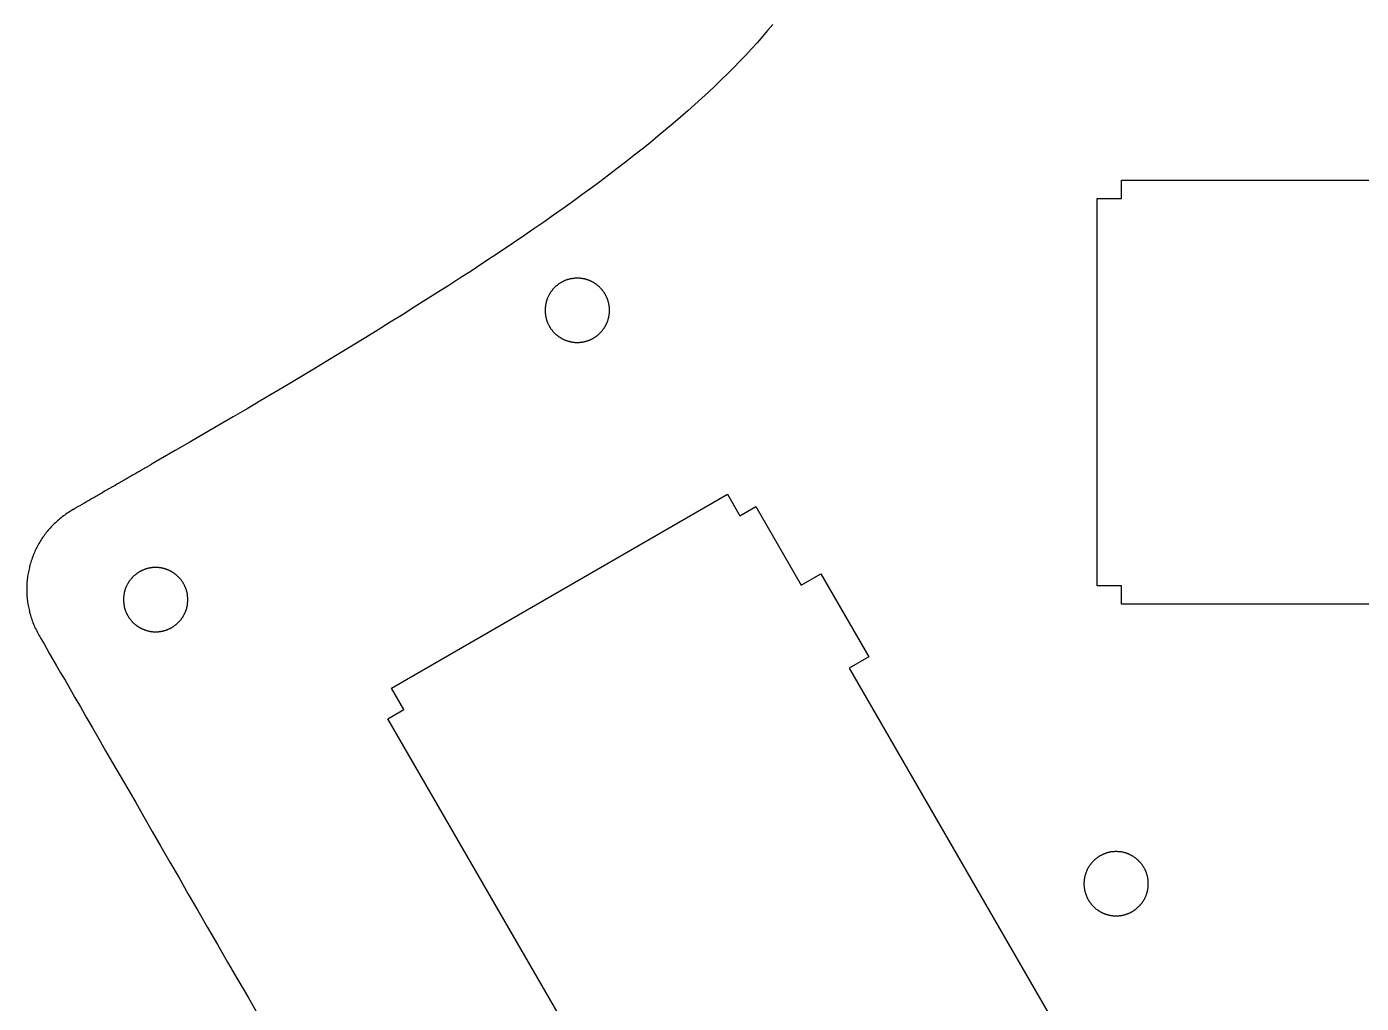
# Model space of a CAD drawing. Extents: x 0 to 154, y 0 to 134.
# Drawn here: x 0.1 to 43.68, y 32.02 to 63.93 of the extents above; entities that cross this region are included whole.
import ezdxf

# ---------------------------------------------------------------- set-up
doc = ezdxf.new("R2010")
doc.units = 0
doc.layers.add('LAYER_1', color=7, linetype='CONTINUOUS')

# ---------------------------------------------------------------- blocks, each defined once
blk = doc.blocks.new('BLOCK_2')
at = {"layer": 'LAYER_1', "color": 7}
for points in [[(294.7, 166.94), (294.7, 165.24), (292.43, 165.24), (292.43, 129.38), (294.7, 129.38), (294.7, 127.68), (333.96, 127.68), (333.96, 129.38), (336.22, 129.38), (336.22, 165.24), (333.96, 165.24), (333.96, 166.94), (294.7, 166.94)], [(401.85, 117.08), (400.38, 117.93), (401.53, 119.92), (370.43, 137.87), (369.28, 135.88), (367.81, 136.73), (363.61, 129.46), (361.79, 130.51), (357.34, 122.8), (359.16, 121.75), (329.86, 71), (328.04, 72.05), (323.59, 64.34), (325.41, 63.29), (321.21, 56.02), (322.68, 55.17), (321.53, 53.18), (352.62, 35.23), (353.78, 37.22), (355.25, 36.37), (401.85, 117.08)]]:
    blk.add_lwpolyline(points, dxfattribs=at)
for points in [[(366.24, 181.37, 0), (366.71, 180.81, 0), (367.2, 180.24, 0), (367.69, 179.67, 0), (368.21, 179.11, 0), (368.73, 178.54, 0), (369.27, 177.97, 0), (369.83, 177.4, 0), (370.39, 176.83, 0), (370.98, 176.26, 0), (371.57, 175.68, 0), (372.18, 175.1, 0), (372.81, 174.53, 0), (373.45, 173.95, 0), (374.1, 173.37, 0), (374.77, 172.78, 0), (375.45, 172.2, 0), (376.15, 171.61, 0), (376.86, 171.02, 0), (377.59, 170.42, 0), (378.33, 169.83, 0), (379.08, 169.23, 0), (379.85, 168.63, 0), (380.63, 168.03, 0), (381.43, 167.42, 0), (382.24, 166.81, 0), (383.07, 166.19, 0), (383.91, 165.58, 0), (384.77, 164.96, 0), (385.64, 164.33, 0), (386.53, 163.71, 0), (387.43, 163.07, 0), (388.35, 162.44, 0), (389.28, 161.8, 0), (390.23, 161.16, 0), (391.19, 160.51, 0), (392.16, 159.86, 0), (393.15, 159.21, 0), (394.16, 158.54, 0), (395.18, 157.88, 0), (396.22, 157.21, 0), (397.27, 156.54, 0), (398.34, 155.86, 0), (399.42, 155.18, 0), (400.51, 154.49, 0), (401.63, 153.79, 0), (402.75, 153.09, 0), (403.9, 152.39, 0), (405.06, 151.68, 0), (406.23, 150.96, 0), (407.42, 150.24, 0), (408.62, 149.52, 0), (409.85, 148.78, 0), (411.08, 148.04, 0), (412.33, 147.3, 0), (413.6, 146.55, 0), (414.88, 145.79, 0), (416.18, 145.03, 0), (417.5, 144.26, 0), (418.82, 143.48, 0), (420.17, 142.7, 0), (421.53, 141.91, 0), (422.91, 141.11, 0), (423.66, 140.68, 0), (423.67, 140.67, 0), (423.68, 140.67, 0), (423.69, 140.66, 0), (423.71, 140.65, 0), (423.73, 140.64, 0), (423.75, 140.62, 0), (423.78, 140.6, 0), (423.82, 140.58, 0), (423.86, 140.56, 0), (423.9, 140.54, 0), (423.94, 140.51, 0), (423.99, 140.48, 0), (424.05, 140.45, 0), (424.1, 140.42, 0), (424.16, 140.39, 0), (424.22, 140.35, 0), (424.29, 140.31, 0), (424.36, 140.27, 0), (424.43, 140.23, 0), (424.5, 140.19, 0), (424.58, 140.15, 0), (424.66, 140.1, 0), (424.74, 140.05, 0), (424.82, 140, 0), (424.91, 139.95, 0), (425, 139.9, 0), (425.09, 139.85, 0), (425.18, 139.8, 0), (425.28, 139.74, 0), (425.37, 139.69, 0), (425.47, 139.63, 0), (425.57, 139.57, 0), (425.67, 139.51, 0), (425.78, 139.45, 0), (425.88, 139.39, 0), (425.99, 139.33, 0), (426.09, 139.27, 0), (426.2, 139.21, 0), (426.31, 139.15, 0), (426.42, 139.08, 0), (426.53, 139.02, 0), (426.64, 138.95, 0), (426.75, 138.89, 0), (426.87, 138.82, 0), (426.98, 138.76, 0), (427.09, 138.69, 0), (427.21, 138.63, 0), (427.32, 138.56, 0), (427.43, 138.5, 0), (427.55, 138.43, 0), (427.66, 138.37, 0), (427.77, 138.3, 0), (427.89, 138.24, 0), (428, 138.17, 0), (428.11, 138.11, 0), (428.22, 138.04, 0), (428.33, 137.98, 0), (428.44, 137.92, 0), (428.55, 137.85, 0), (428.65, 137.79, 0), (428.76, 137.73, 0), (428.87, 137.67, 0), (428.97, 137.61, 0), (429.07, 137.55, 0), (429.17, 137.49, 0), (429.27, 137.44, 0), (429.37, 137.38, 0), (429.46, 137.32, 0), (429.56, 137.27, 0), (429.65, 137.22, 0), (429.74, 137.16, 0), (429.83, 137.11, 0), (429.91, 137.06, 0), (430, 137.02, 0), (430.08, 136.97, 0), (430.15, 136.93, 0), (430.23, 136.88, 0), (430.3, 136.84, 0), (430.37, 136.8, 0), (430.44, 136.76, 0), (430.5, 136.73, 0), (430.56, 136.69, 0), (430.62, 136.66, 0), (430.67, 136.63, 0), (430.72, 136.6, 0), (430.77, 136.57, 0), (430.81, 136.55, 0), (430.85, 136.52, 0), (430.89, 136.5, 0), (430.92, 136.49, 0), (430.94, 136.47, 0), (430.97, 136.46, 0), (430.99, 136.44, 0), (431, 136.44, 0), (431.01, 136.43, 0), (431.02, 136.43, 0), (431.04, 136.41, 0), (431.17, 136.34, 0), (431.29, 136.26, 0), (431.41, 136.19, 0), (431.53, 136.11, 0), (431.65, 136.03, 0), (431.76, 135.94, 0), (431.88, 135.86, 0), (431.99, 135.78, 0), (432.1, 135.69, 0), (432.21, 135.6, 0), (432.31, 135.51, 0), (432.42, 135.42, 0), (432.52, 135.32, 0), (432.62, 135.23, 0), (432.72, 135.13, 0), (432.82, 135.04, 0), (432.92, 134.94, 0), (433.01, 134.84, 0), (433.11, 134.74, 0), (433.2, 134.63, 0), (433.29, 134.53, 0), (433.37, 134.42, 0), (433.46, 134.32, 0), (433.54, 134.21, 0), (433.62, 134.1, 0), (433.7, 133.99, 0), (433.78, 133.88, 0), (433.86, 133.77, 0), (433.93, 133.65, 0), (434, 133.54, 0), (434.07, 133.42, 0), (434.14, 133.31, 0), (434.21, 133.19, 0), (434.27, 133.07, 0), (434.33, 132.95, 0), (434.39, 132.83, 0), (434.45, 132.71, 0), (434.51, 132.59, 0), (434.56, 132.46, 0), (434.62, 132.34, 0), (434.67, 132.22, 0), (434.72, 132.09, 0), (434.76, 131.96, 0), (434.81, 131.84, 0), (434.85, 131.71, 0), (434.89, 131.58, 0), (434.93, 131.45, 0), (434.97, 131.32, 0), (435, 131.19, 0), (435.03, 131.06, 0), (435.06, 130.94, 0), (435.09, 130.8, 0), (435.12, 130.67, 0), (435.14, 130.54, 0), (435.17, 130.41, 0), (435.19, 130.28, 0), (435.2, 130.14, 0), (435.22, 130.01, 0), (435.24, 129.87, 0), (435.25, 129.74, 0), (435.26, 129.61, 0), (435.26, 129.47, 0), (435.27, 129.34, 0), (435.27, 129.2, 0), (435.27, 129.07, 0), (435.27, 128.93, 0), (435.27, 128.8, 0), (435.27, 128.66, 0), (435.26, 128.53, 0), (435.25, 128.39, 0), (435.24, 128.25, 0), (435.22, 128.12, 0), (435.21, 127.98, 0), (435.19, 127.85, 0), (435.17, 127.72, 0), (435.15, 127.58, 0), (435.12, 127.44, 0), (435.09, 127.31, 0), (435.06, 127.18, 0), (435.03, 127.04, 0), (435, 126.91, 0), (434.96, 126.78, 0), (434.92, 126.64, 0), (434.88, 126.51, 0), (434.84, 126.38, 0), (434.8, 126.25, 0), (434.75, 126.11, 0), (434.7, 125.98, 0), (434.65, 125.85, 0), (434.59, 125.72, 0), (434.54, 125.59, 0), (434.48, 125.46, 0), (434.41, 125.33, 0), (434.35, 125.21, 0), (434.28, 125.08, 0), (434.22, 124.95, 0), (434.14, 124.83, 0), (434.12, 124.78, 0), (434.06, 124.68, 0), (433.96, 124.5, 0), (433.81, 124.25, 0), (433.63, 123.94, 0), (433.41, 123.55, 0), (433.15, 123.09, 0), (432.85, 122.57, 0), (432.51, 121.99, 0), (432.14, 121.34, 0), (431.73, 120.64, 0), (431.29, 119.87, 0), (430.81, 119.05, 0), (430.31, 118.17, 0), (429.77, 117.24, 0), (429.2, 116.25, 0), (428.6, 115.21, 0), (427.97, 114.12, 0), (427.32, 112.99, 0), (426.63, 111.8, 0), (425.93, 110.58, 0), (425.19, 109.31, 0), (424.44, 107.99, 0), (423.65, 106.64, 0), (422.85, 105.25, 0), (422.03, 103.81, 0), (421.18, 102.35, 0), (420.32, 100.85, 0), (419.43, 99.32, 0), (418.53, 97.75, 0), (417.61, 96.16, 0), (416.68, 94.54, 0), (415.73, 92.89, 0), (414.76, 91.22, 0), (413.79, 89.53, 0)], [(387.3, 154.9, 0), (387.3, 154.85, 0), (387.3, 154.81, 0), (387.3, 154.76, 0), (387.3, 154.71, 0), (387.29, 154.66, 0), (387.29, 154.62, 0), (387.28, 154.57, 0), (387.28, 154.53, 0), (387.27, 154.48, 0), (387.27, 154.44, 0), (387.26, 154.39, 0), (387.25, 154.34, 0), (387.24, 154.3, 0), (387.23, 154.25, 0), (387.22, 154.21, 0), (387.21, 154.17, 0), (387.2, 154.12, 0), (387.19, 154.08, 0), (387.17, 154.03, 0), (387.16, 153.99, 0), (387.15, 153.95, 0), (387.13, 153.91, 0), (387.12, 153.86, 0), (387.1, 153.82, 0), (387.08, 153.78, 0), (387.07, 153.74, 0), (387.05, 153.7, 0), (387.03, 153.66, 0), (387.01, 153.62, 0), (386.99, 153.58, 0), (386.97, 153.54, 0), (386.95, 153.5, 0), (386.93, 153.46, 0), (386.91, 153.42, 0), (386.89, 153.38, 0), (386.86, 153.34, 0), (386.84, 153.31, 0), (386.82, 153.27, 0), (386.79, 153.23, 0), (386.77, 153.2, 0), (386.74, 153.16, 0), (386.71, 153.12, 0), (386.69, 153.09, 0), (386.66, 153.06, 0), (386.63, 153.02, 0), (386.61, 152.99, 0), (386.58, 152.95, 0), (386.55, 152.92, 0), (386.52, 152.89, 0), (386.49, 152.85, 0), (386.46, 152.82, 0), (386.43, 152.79, 0), (386.39, 152.76, 0), (386.36, 152.73, 0), (386.33, 152.7, 0), (386.3, 152.67, 0), (386.26, 152.64, 0), (386.23, 152.61, 0), (386.2, 152.59, 0), (386.16, 152.56, 0), (386.13, 152.53, 0), (386.09, 152.5, 0), (386.06, 152.48, 0), (386.02, 152.45, 0), (385.98, 152.43, 0), (385.95, 152.41, 0), (385.91, 152.38, 0), (385.87, 152.36, 0), (385.83, 152.34, 0), (385.8, 152.31, 0), (385.76, 152.29, 0), (385.72, 152.27, 0), (385.68, 152.25, 0), (385.64, 152.23, 0), (385.6, 152.21, 0), (385.56, 152.19, 0), (385.52, 152.17, 0), (385.48, 152.16, 0), (385.44, 152.14, 0), (385.39, 152.12, 0), (385.35, 152.11, 0), (385.31, 152.09, 0), (385.27, 152.08, 0), (385.22, 152.06, 0), (385.18, 152.05, 0), (385.14, 152.04, 0), (385.09, 152.03, 0), (385.05, 152.01, 0), (385, 152, 0), (384.96, 151.99, 0), (384.92, 151.98, 0), (384.87, 151.97, 0), (384.82, 151.97, 0), (384.78, 151.96, 0), (384.73, 151.95, 0), (384.69, 151.95, 0), (384.64, 151.94, 0), (384.6, 151.94, 0), (384.55, 151.93, 0), (384.5, 151.93, 0), (384.45, 151.93, 0), (384.41, 151.93, 0), (384.36, 151.93, 0), (384.31, 151.93, 0), (384.27, 151.93, 0), (384.22, 151.93, 0), (384.17, 151.93, 0), (384.12, 151.93, 0), (384.08, 151.94, 0), (384.03, 151.94, 0), (383.99, 151.94, 0), (383.94, 151.95, 0), (383.89, 151.96, 0), (383.85, 151.96, 0), (383.8, 151.97, 0), (383.76, 151.98, 0), (383.71, 151.99, 0), (383.67, 152, 0), (383.62, 152.01, 0), (383.58, 152.02, 0), (383.54, 152.03, 0), (383.49, 152.04, 0), (383.45, 152.06, 0), (383.41, 152.07, 0), (383.36, 152.08, 0), (383.32, 152.1, 0), (383.28, 152.11, 0), (383.24, 152.13, 0), (383.19, 152.15, 0), (383.15, 152.16, 0), (383.11, 152.18, 0), (383.07, 152.2, 0), (383.03, 152.22, 0), (382.99, 152.24, 0), (382.95, 152.26, 0), (382.91, 152.28, 0), (382.87, 152.3, 0), (382.84, 152.32, 0), (382.8, 152.35, 0), (382.76, 152.37, 0), (382.72, 152.39, 0), (382.69, 152.42, 0), (382.65, 152.44, 0), (382.61, 152.47, 0), (382.58, 152.49, 0), (382.54, 152.52, 0), (382.51, 152.54, 0), (382.47, 152.57, 0), (382.44, 152.6, 0), (382.4, 152.63, 0), (382.37, 152.66, 0), (382.34, 152.69, 0), (382.3, 152.72, 0), (382.27, 152.75, 0), (382.24, 152.78, 0), (382.21, 152.81, 0), (382.18, 152.84, 0), (382.15, 152.87, 0), (382.12, 152.9, 0), (382.09, 152.94, 0), (382.06, 152.97, 0), (382.03, 153, 0), (382, 153.04, 0), (381.98, 153.07, 0), (381.95, 153.11, 0), (381.92, 153.14, 0), (381.9, 153.18, 0), (381.87, 153.22, 0), (381.85, 153.25, 0), (381.82, 153.29, 0), (381.8, 153.33, 0), (381.78, 153.36, 0), (381.75, 153.4, 0), (381.73, 153.44, 0), (381.71, 153.48, 0), (381.69, 153.52, 0), (381.67, 153.56, 0), (381.65, 153.6, 0), (381.63, 153.64, 0), (381.61, 153.68, 0), (381.59, 153.72, 0), (381.57, 153.76, 0), (381.56, 153.8, 0), (381.54, 153.84, 0), (381.53, 153.88, 0), (381.51, 153.93, 0), (381.5, 153.97, 0), (381.48, 154.01, 0), (381.47, 154.06, 0), (381.46, 154.1, 0), (381.45, 154.14, 0), (381.43, 154.19, 0), (381.42, 154.23, 0), (381.41, 154.28, 0), (381.4, 154.32, 0), (381.4, 154.37, 0), (381.39, 154.41, 0), (381.38, 154.46, 0), (381.38, 154.5, 0), (381.37, 154.55, 0), (381.36, 154.59, 0), (381.36, 154.64, 0), (381.36, 154.69, 0), (381.35, 154.74, 0), (381.35, 154.78, 0), (381.35, 154.83, 0), (381.35, 154.88, 0), (381.35, 154.92, 0), (381.35, 154.97, 0), (381.35, 155.02, 0), (381.35, 155.07, 0), (381.36, 155.11, 0), (381.36, 155.16, 0), (381.36, 155.21, 0), (381.37, 155.25, 0), (381.38, 155.3, 0), (381.38, 155.34, 0), (381.39, 155.39, 0), (381.4, 155.43, 0), (381.4, 155.48, 0), (381.41, 155.52, 0), (381.42, 155.57, 0), (381.43, 155.61, 0), (381.45, 155.66, 0), (381.46, 155.7, 0), (381.47, 155.74, 0), (381.48, 155.79, 0), (381.5, 155.83, 0), (381.51, 155.87, 0), (381.53, 155.91, 0), (381.54, 155.96, 0), (381.56, 156, 0), (381.57, 156.04, 0), (381.59, 156.08, 0), (381.61, 156.12, 0), (381.63, 156.16, 0), (381.65, 156.2, 0), (381.67, 156.24, 0), (381.69, 156.28, 0), (381.71, 156.32, 0), (381.73, 156.36, 0), (381.75, 156.4, 0), (381.78, 156.44, 0), (381.8, 156.47, 0), (381.82, 156.51, 0), (381.85, 156.55, 0), (381.87, 156.59, 0), (381.9, 156.62, 0), (381.92, 156.66, 0), (381.95, 156.69, 0), (381.98, 156.73, 0), (382, 156.76, 0), (382.03, 156.8, 0), (382.06, 156.83, 0), (382.09, 156.86, 0), (382.12, 156.9, 0), (382.15, 156.93, 0), (382.18, 156.96, 0), (382.21, 156.99, 0), (382.24, 157.02, 0), (382.27, 157.06, 0), (382.3, 157.09, 0), (382.34, 157.11, 0), (382.37, 157.14, 0), (382.4, 157.17, 0), (382.44, 157.2, 0), (382.47, 157.23, 0), (382.51, 157.25, 0), (382.54, 157.28, 0), (382.58, 157.31, 0), (382.61, 157.33, 0), (382.65, 157.36, 0), (382.69, 157.38, 0), (382.72, 157.41, 0), (382.76, 157.43, 0), (382.8, 157.46, 0), (382.84, 157.48, 0), (382.87, 157.5, 0), (382.91, 157.52, 0), (382.95, 157.54, 0), (382.99, 157.56, 0), (383.03, 157.58, 0), (383.07, 157.6, 0), (383.11, 157.62, 0), (383.15, 157.64, 0), (383.19, 157.65, 0), (383.24, 157.67, 0), (383.28, 157.69, 0), (383.32, 157.7, 0), (383.36, 157.72, 0), (383.41, 157.73, 0), (383.45, 157.75, 0), (383.49, 157.76, 0), (383.54, 157.77, 0), (383.58, 157.78, 0), (383.62, 157.79, 0), (383.67, 157.8, 0), (383.71, 157.81, 0), (383.76, 157.82, 0), (383.8, 157.83, 0), (383.85, 157.84, 0), (383.89, 157.84, 0), (383.94, 157.85, 0), (383.99, 157.86, 0), (384.03, 157.86, 0), (384.08, 157.87, 0), (384.12, 157.87, 0), (384.17, 157.87, 0), (384.22, 157.87, 0), (384.27, 157.88, 0), (384.31, 157.88, 0), (384.36, 157.88, 0), (384.41, 157.88, 0), (384.45, 157.87, 0), (384.5, 157.87, 0), (384.55, 157.87, 0), (384.6, 157.86, 0), (384.64, 157.86, 0), (384.69, 157.85, 0), (384.73, 157.85, 0), (384.78, 157.84, 0), (384.82, 157.83, 0), (384.87, 157.83, 0), (384.92, 157.82, 0), (384.96, 157.81, 0), (385, 157.8, 0), (385.05, 157.79, 0), (385.09, 157.78, 0), (385.14, 157.76, 0), (385.18, 157.75, 0), (385.22, 157.74, 0), (385.27, 157.72, 0), (385.31, 157.71, 0), (385.35, 157.69, 0), (385.39, 157.68, 0), (385.44, 157.66, 0), (385.48, 157.65, 0), (385.52, 157.63, 0), (385.56, 157.61, 0), (385.6, 157.59, 0), (385.64, 157.57, 0), (385.68, 157.55, 0), (385.72, 157.53, 0), (385.76, 157.51, 0), (385.8, 157.49, 0), (385.83, 157.47, 0), (385.87, 157.44, 0), (385.91, 157.42, 0), (385.95, 157.4, 0), (385.98, 157.37, 0), (386.02, 157.35, 0), (386.06, 157.32, 0), (386.09, 157.29, 0), (386.13, 157.27, 0), (386.16, 157.24, 0), (386.2, 157.21, 0), (386.23, 157.19, 0), (386.26, 157.16, 0), (386.3, 157.13, 0), (386.33, 157.1, 0), (386.36, 157.07, 0), (386.39, 157.04, 0), (386.43, 157.01, 0), (386.46, 156.98, 0), (386.49, 156.94, 0), (386.52, 156.91, 0), (386.55, 156.88, 0), (386.58, 156.85, 0), (386.61, 156.81, 0), (386.63, 156.78, 0), (386.66, 156.75, 0), (386.69, 156.71, 0), (386.71, 156.68, 0), (386.74, 156.64, 0), (386.77, 156.6, 0), (386.79, 156.57, 0), (386.82, 156.53, 0), (386.84, 156.49, 0), (386.86, 156.46, 0), (386.89, 156.42, 0), (386.91, 156.38, 0), (386.93, 156.34, 0), (386.95, 156.3, 0), (386.97, 156.26, 0), (386.99, 156.22, 0), (387.01, 156.18, 0), (387.03, 156.14, 0), (387.05, 156.1, 0), (387.07, 156.06, 0), (387.08, 156.02, 0), (387.1, 155.98, 0), (387.12, 155.94, 0), (387.13, 155.89, 0), (387.15, 155.85, 0), (387.16, 155.81, 0), (387.17, 155.77, 0), (387.19, 155.72, 0), (387.2, 155.68, 0), (387.21, 155.63, 0), (387.22, 155.59, 0), (387.23, 155.55, 0), (387.24, 155.5, 0), (387.25, 155.46, 0), (387.26, 155.41, 0), (387.27, 155.37, 0), (387.27, 155.32, 0), (387.28, 155.28, 0), (387.28, 155.23, 0), (387.29, 155.18, 0), (387.29, 155.14, 0), (387.3, 155.09, 0), (387.3, 155.04, 0), (387.3, 155, 0), (387.3, 154.95, 0), (387.3, 154.9, 0)], [(426.32, 128.11, 0), (426.32, 128.06, 0), (426.32, 128.01, 0), (426.31, 127.97, 0), (426.31, 127.92, 0), (426.31, 127.87, 0), (426.3, 127.83, 0), (426.3, 127.78, 0), (426.29, 127.73, 0), (426.29, 127.69, 0), (426.28, 127.64, 0), (426.27, 127.6, 0), (426.26, 127.55, 0), (426.26, 127.51, 0), (426.25, 127.46, 0), (426.24, 127.42, 0), (426.23, 127.37, 0), (426.21, 127.33, 0), (426.2, 127.29, 0), (426.19, 127.24, 0), (426.18, 127.2, 0), (426.16, 127.16, 0), (426.15, 127.11, 0), (426.13, 127.07, 0), (426.12, 127.03, 0), (426.1, 126.99, 0), (426.08, 126.95, 0), (426.06, 126.91, 0), (426.05, 126.86, 0), (426.03, 126.83, 0), (426.01, 126.78, 0), (425.99, 126.75, 0), (425.97, 126.71, 0), (425.95, 126.67, 0), (425.92, 126.63, 0), (425.9, 126.59, 0), (425.88, 126.55, 0), (425.86, 126.51, 0), (425.83, 126.48, 0), (425.81, 126.44, 0), (425.78, 126.4, 0), (425.76, 126.37, 0), (425.73, 126.33, 0), (425.7, 126.3, 0), (425.68, 126.26, 0), (425.65, 126.23, 0), (425.62, 126.19, 0), (425.59, 126.16, 0), (425.56, 126.13, 0), (425.53, 126.09, 0), (425.5, 126.06, 0), (425.47, 126.03, 0), (425.44, 126, 0), (425.41, 125.97, 0), (425.38, 125.94, 0), (425.35, 125.91, 0), (425.31, 125.88, 0), (425.28, 125.85, 0), (425.25, 125.82, 0), (425.21, 125.79, 0), (425.18, 125.77, 0), (425.14, 125.74, 0), (425.11, 125.71, 0), (425.07, 125.69, 0), (425.04, 125.66, 0), (425, 125.64, 0), (424.96, 125.61, 0), (424.93, 125.59, 0), (424.89, 125.56, 0), (424.85, 125.54, 0), (424.81, 125.52, 0), (424.77, 125.5, 0), (424.73, 125.48, 0), (424.69, 125.46, 0), (424.65, 125.44, 0), (424.61, 125.42, 0), (424.57, 125.4, 0), (424.53, 125.38, 0), (424.49, 125.36, 0), (424.45, 125.34, 0), (424.41, 125.33, 0), (424.37, 125.31, 0), (424.32, 125.3, 0), (424.28, 125.28, 0), (424.24, 125.27, 0), (424.19, 125.26, 0), (424.15, 125.24, 0), (424.11, 125.23, 0), (424.06, 125.22, 0), (424.02, 125.21, 0), (423.98, 125.2, 0), (423.93, 125.19, 0), (423.89, 125.18, 0), (423.84, 125.17, 0), (423.8, 125.17, 0), (423.75, 125.16, 0), (423.7, 125.15, 0), (423.66, 125.15, 0), (423.61, 125.14, 0), (423.56, 125.14, 0), (423.52, 125.14, 0), (423.47, 125.14, 0), (423.42, 125.13, 0), (423.38, 125.13, 0), (423.33, 125.13, 0), (423.28, 125.13, 0), (423.23, 125.13, 0), (423.19, 125.14, 0), (423.14, 125.14, 0), (423.09, 125.14, 0), (423.05, 125.15, 0), (423, 125.15, 0), (422.95, 125.16, 0), (422.91, 125.16, 0), (422.86, 125.17, 0), (422.82, 125.18, 0), (422.77, 125.19, 0), (422.73, 125.19, 0), (422.68, 125.2, 0), (422.64, 125.22, 0), (422.6, 125.23, 0), (422.55, 125.24, 0), (422.51, 125.25, 0), (422.46, 125.26, 0), (422.42, 125.28, 0), (422.38, 125.29, 0), (422.34, 125.31, 0), (422.29, 125.32, 0), (422.25, 125.34, 0), (422.21, 125.35, 0), (422.17, 125.37, 0), (422.13, 125.39, 0), (422.09, 125.41, 0), (422.05, 125.43, 0), (422.01, 125.45, 0), (421.97, 125.47, 0), (421.93, 125.49, 0), (421.89, 125.51, 0), (421.85, 125.53, 0), (421.81, 125.55, 0), (421.77, 125.58, 0), (421.74, 125.6, 0), (421.7, 125.62, 0), (421.66, 125.65, 0), (421.63, 125.67, 0), (421.59, 125.7, 0), (421.56, 125.73, 0), (421.52, 125.75, 0), (421.49, 125.78, 0), (421.45, 125.81, 0), (421.42, 125.84, 0), (421.38, 125.86, 0), (421.35, 125.89, 0), (421.32, 125.92, 0), (421.29, 125.95, 0), (421.26, 125.98, 0), (421.23, 126.02, 0), (421.19, 126.05, 0), (421.16, 126.08, 0), (421.13, 126.11, 0), (421.1, 126.14, 0), (421.08, 126.18, 0), (421.05, 126.21, 0), (421.02, 126.25, 0), (420.99, 126.28, 0), (420.96, 126.31, 0), (420.94, 126.35, 0), (420.91, 126.39, 0), (420.89, 126.42, 0), (420.86, 126.46, 0), (420.84, 126.5, 0), (420.81, 126.53, 0), (420.79, 126.57, 0), (420.77, 126.61, 0), (420.75, 126.65, 0), (420.73, 126.69, 0), (420.7, 126.72, 0), (420.68, 126.77, 0), (420.66, 126.81, 0), (420.64, 126.84, 0), (420.63, 126.89, 0), (420.61, 126.93, 0), (420.59, 126.97, 0), (420.57, 127.01, 0), (420.56, 127.05, 0), (420.54, 127.09, 0), (420.53, 127.14, 0), (420.51, 127.18, 0), (420.5, 127.22, 0), (420.49, 127.26, 0), (420.47, 127.31, 0), (420.46, 127.35, 0), (420.45, 127.4, 0), (420.44, 127.44, 0), (420.43, 127.48, 0), (420.42, 127.53, 0), (420.41, 127.57, 0), (420.4, 127.62, 0), (420.4, 127.67, 0), (420.39, 127.71, 0), (420.38, 127.76, 0), (420.38, 127.8, 0), (420.38, 127.85, 0), (420.37, 127.9, 0), (420.37, 127.94, 0), (420.37, 127.99, 0), (420.37, 128.04, 0), (420.36, 128.09, 0), (420.36, 128.13, 0), (420.37, 128.18, 0), (420.37, 128.23, 0), (420.37, 128.27, 0), (420.37, 128.32, 0), (420.38, 128.37, 0), (420.38, 128.41, 0), (420.38, 128.46, 0), (420.39, 128.51, 0), (420.4, 128.55, 0), (420.4, 128.6, 0), (420.41, 128.64, 0), (420.42, 128.69, 0), (420.43, 128.73, 0), (420.44, 128.78, 0), (420.45, 128.82, 0), (420.46, 128.87, 0), (420.47, 128.91, 0), (420.49, 128.95, 0), (420.5, 129, 0), (420.51, 129.04, 0), (420.53, 129.08, 0), (420.54, 129.12, 0), (420.56, 129.16, 0), (420.57, 129.21, 0), (420.59, 129.25, 0), (420.61, 129.29, 0), (420.63, 129.33, 0), (420.64, 129.37, 0), (420.66, 129.41, 0), (420.68, 129.45, 0), (420.7, 129.49, 0), (420.73, 129.53, 0), (420.75, 129.57, 0), (420.77, 129.61, 0), (420.79, 129.65, 0), (420.81, 129.68, 0), (420.84, 129.72, 0), (420.86, 129.76, 0), (420.89, 129.79, 0), (420.91, 129.83, 0), (420.94, 129.87, 0), (420.96, 129.9, 0), (420.99, 129.94, 0), (421.02, 129.97, 0), (421.05, 130, 0), (421.08, 130.04, 0), (421.1, 130.07, 0), (421.13, 130.1, 0), (421.16, 130.14, 0), (421.19, 130.17, 0), (421.23, 130.2, 0), (421.26, 130.23, 0), (421.29, 130.26, 0), (421.32, 130.29, 0), (421.35, 130.32, 0), (421.38, 130.35, 0), (421.42, 130.38, 0), (421.45, 130.41, 0), (421.49, 130.44, 0), (421.52, 130.46, 0), (421.56, 130.49, 0), (421.59, 130.52, 0), (421.63, 130.54, 0), (421.66, 130.57, 0), (421.7, 130.59, 0), (421.74, 130.62, 0), (421.77, 130.64, 0), (421.81, 130.66, 0), (421.85, 130.69, 0), (421.89, 130.71, 0), (421.93, 130.73, 0), (421.97, 130.75, 0), (422.01, 130.77, 0), (422.05, 130.79, 0), (422.09, 130.81, 0), (422.13, 130.83, 0), (422.17, 130.84, 0), (422.21, 130.86, 0), (422.25, 130.88, 0), (422.29, 130.9, 0), (422.34, 130.91, 0), (422.38, 130.93, 0), (422.42, 130.94, 0), (422.46, 130.95, 0), (422.51, 130.97, 0), (422.55, 130.98, 0), (422.6, 130.99, 0), (422.64, 131, 0), (422.68, 131.01, 0), (422.73, 131.02, 0), (422.77, 131.03, 0), (422.82, 131.04, 0), (422.86, 131.05, 0), (422.91, 131.05, 0), (422.95, 131.06, 0), (423, 131.06, 0), (423.05, 131.07, 0), (423.09, 131.07, 0), (423.14, 131.08, 0), (423.19, 131.08, 0), (423.23, 131.08, 0), (423.28, 131.08, 0), (423.33, 131.08, 0), (423.38, 131.08, 0), (423.42, 131.08, 0), (423.47, 131.08, 0), (423.52, 131.08, 0), (423.56, 131.08, 0), (423.61, 131.07, 0), (423.66, 131.07, 0), (423.7, 131.06, 0), (423.75, 131.06, 0), (423.8, 131.05, 0), (423.84, 131.04, 0), (423.89, 131.03, 0), (423.93, 131.03, 0), (423.98, 131.02, 0), (424.02, 131.01, 0), (424.06, 131, 0), (424.11, 130.98, 0), (424.15, 130.97, 0), (424.19, 130.96, 0), (424.24, 130.95, 0), (424.28, 130.93, 0), (424.32, 130.92, 0), (424.37, 130.9, 0), (424.41, 130.89, 0), (424.45, 130.87, 0), (424.49, 130.85, 0), (424.53, 130.84, 0), (424.57, 130.82, 0), (424.61, 130.8, 0), (424.65, 130.78, 0), (424.69, 130.76, 0), (424.73, 130.74, 0), (424.77, 130.72, 0), (424.81, 130.7, 0), (424.85, 130.67, 0), (424.89, 130.65, 0), (424.93, 130.63, 0), (424.96, 130.6, 0), (425, 130.58, 0), (425.04, 130.56, 0), (425.07, 130.53, 0), (425.11, 130.5, 0), (425.14, 130.48, 0), (425.18, 130.45, 0), (425.21, 130.42, 0), (425.25, 130.39, 0), (425.28, 130.37, 0), (425.31, 130.34, 0), (425.35, 130.31, 0), (425.38, 130.28, 0), (425.41, 130.25, 0), (425.44, 130.22, 0), (425.47, 130.19, 0), (425.5, 130.15, 0), (425.53, 130.12, 0), (425.56, 130.09, 0), (425.59, 130.06, 0), (425.62, 130.02, 0), (425.65, 129.99, 0), (425.68, 129.95, 0), (425.7, 129.92, 0), (425.73, 129.88, 0), (425.76, 129.85, 0), (425.78, 129.81, 0), (425.81, 129.78, 0), (425.83, 129.74, 0), (425.86, 129.7, 0), (425.88, 129.66, 0), (425.9, 129.63, 0), (425.92, 129.59, 0), (425.95, 129.55, 0), (425.97, 129.51, 0), (425.99, 129.47, 0), (426.01, 129.43, 0), (426.03, 129.39, 0), (426.05, 129.35, 0), (426.06, 129.31, 0), (426.08, 129.27, 0), (426.1, 129.23, 0), (426.12, 129.19, 0), (426.13, 129.14, 0), (426.15, 129.1, 0), (426.16, 129.06, 0), (426.18, 129.02, 0), (426.19, 128.97, 0), (426.2, 128.93, 0), (426.21, 128.89, 0), (426.23, 128.84, 0), (426.24, 128.8, 0), (426.25, 128.75, 0), (426.26, 128.71, 0), (426.26, 128.66, 0), (426.27, 128.62, 0), (426.28, 128.57, 0), (426.29, 128.53, 0), (426.29, 128.48, 0), (426.3, 128.44, 0), (426.3, 128.39, 0), (426.31, 128.34, 0), (426.31, 128.3, 0), (426.31, 128.25, 0), (426.32, 128.2, 0), (426.32, 128.16, 0), (426.32, 128.11, 0)], [(337.44, 101.8, 0), (337.44, 101.75, 0), (337.44, 101.71, 0), (337.44, 101.66, 0), (337.43, 101.61, 0), (337.43, 101.57, 0), (337.43, 101.52, 0), (337.42, 101.47, 0), (337.42, 101.43, 0), (337.41, 101.38, 0), (337.4, 101.34, 0), (337.39, 101.29, 0), (337.39, 101.25, 0), (337.38, 101.2, 0), (337.37, 101.16, 0), (337.36, 101.11, 0), (337.35, 101.07, 0), (337.34, 101.02, 0), (337.32, 100.98, 0), (337.31, 100.94, 0), (337.3, 100.89, 0), (337.28, 100.85, 0), (337.27, 100.81, 0), (337.25, 100.77, 0), (337.24, 100.72, 0), (337.22, 100.68, 0), (337.2, 100.64, 0), (337.19, 100.6, 0), (337.17, 100.56, 0), (337.15, 100.52, 0), (337.13, 100.48, 0), (337.11, 100.44, 0), (337.09, 100.4, 0), (337.07, 100.36, 0), (337.05, 100.32, 0), (337.02, 100.28, 0), (337, 100.25, 0), (336.98, 100.21, 0), (336.95, 100.17, 0), (336.93, 100.14, 0), (336.9, 100.1, 0), (336.88, 100.06, 0), (336.85, 100.03, 0), (336.82, 99.99, 0), (336.8, 99.96, 0), (336.77, 99.92, 0), (336.74, 99.89, 0), (336.71, 99.85, 0), (336.68, 99.82, 0), (336.65, 99.79, 0), (336.62, 99.76, 0), (336.59, 99.73, 0), (336.56, 99.69, 0), (336.53, 99.66, 0), (336.5, 99.63, 0), (336.47, 99.6, 0), (336.43, 99.57, 0), (336.4, 99.54, 0), (336.37, 99.52, 0), (336.33, 99.49, 0), (336.3, 99.46, 0), (336.26, 99.43, 0), (336.23, 99.41, 0), (336.19, 99.38, 0), (336.16, 99.36, 0), (336.12, 99.33, 0), (336.08, 99.31, 0), (336.05, 99.28, 0), (336.01, 99.26, 0), (335.97, 99.24, 0), (335.93, 99.21, 0), (335.89, 99.19, 0), (335.85, 99.17, 0), (335.81, 99.15, 0), (335.77, 99.13, 0), (335.74, 99.11, 0), (335.69, 99.09, 0), (335.65, 99.07, 0), (335.61, 99.06, 0), (335.57, 99.04, 0), (335.53, 99.02, 0), (335.49, 99.01, 0), (335.44, 98.99, 0), (335.4, 98.98, 0), (335.36, 98.96, 0), (335.32, 98.95, 0), (335.27, 98.94, 0), (335.23, 98.93, 0), (335.19, 98.91, 0), (335.14, 98.9, 0), (335.1, 98.89, 0), (335.05, 98.88, 0), (335.01, 98.88, 0), (334.96, 98.87, 0), (334.92, 98.86, 0), (334.87, 98.85, 0), (334.82, 98.85, 0), (334.78, 98.84, 0), (334.73, 98.84, 0), (334.69, 98.83, 0), (334.64, 98.83, 0), (334.59, 98.83, 0), (334.55, 98.83, 0), (334.5, 98.83, 0), (334.45, 98.83, 0), (334.4, 98.83, 0), (334.36, 98.83, 0), (334.31, 98.83, 0), (334.26, 98.83, 0), (334.21, 98.84, 0), (334.17, 98.84, 0), (334.12, 98.85, 0), (334.08, 98.85, 0), (334.03, 98.86, 0), (333.99, 98.86, 0), (333.94, 98.87, 0), (333.89, 98.88, 0), (333.85, 98.89, 0), (333.81, 98.9, 0), (333.76, 98.91, 0), (333.72, 98.92, 0), (333.67, 98.93, 0), (333.63, 98.94, 0), (333.59, 98.96, 0), (333.54, 98.97, 0), (333.5, 98.98, 0), (333.46, 99, 0), (333.42, 99.02, 0), (333.37, 99.03, 0), (333.33, 99.05, 0), (333.29, 99.07, 0), (333.25, 99.08, 0), (333.21, 99.1, 0), (333.17, 99.12, 0), (333.13, 99.14, 0), (333.09, 99.16, 0), (333.05, 99.18, 0), (333.01, 99.2, 0), (332.97, 99.22, 0), (332.93, 99.25, 0), (332.9, 99.27, 0), (332.86, 99.29, 0), (332.82, 99.32, 0), (332.79, 99.34, 0), (332.75, 99.37, 0), (332.71, 99.39, 0), (332.68, 99.42, 0), (332.64, 99.45, 0), (332.61, 99.47, 0), (332.57, 99.5, 0), (332.54, 99.53, 0), (332.51, 99.56, 0), (332.47, 99.59, 0), (332.44, 99.62, 0), (332.41, 99.65, 0), (332.38, 99.68, 0), (332.35, 99.71, 0), (332.31, 99.74, 0), (332.29, 99.77, 0), (332.25, 99.81, 0), (332.23, 99.84, 0), (332.2, 99.87, 0), (332.17, 99.91, 0), (332.14, 99.94, 0), (332.11, 99.97, 0), (332.09, 100.01, 0), (332.06, 100.04, 0), (332.03, 100.08, 0), (332.01, 100.12, 0), (331.98, 100.15, 0), (331.96, 100.19, 0), (331.94, 100.23, 0), (331.91, 100.27, 0), (331.89, 100.3, 0), (331.87, 100.34, 0), (331.85, 100.38, 0), (331.82, 100.42, 0), (331.81, 100.46, 0), (331.79, 100.5, 0), (331.77, 100.54, 0), (331.75, 100.58, 0), (331.73, 100.62, 0), (331.71, 100.66, 0), (331.69, 100.7, 0), (331.68, 100.75, 0), (331.66, 100.79, 0), (331.65, 100.83, 0), (331.63, 100.87, 0), (331.62, 100.92, 0), (331.61, 100.96, 0), (331.59, 101, 0), (331.58, 101.05, 0), (331.57, 101.09, 0), (331.56, 101.13, 0), (331.55, 101.18, 0), (331.54, 101.22, 0), (331.53, 101.27, 0), (331.52, 101.31, 0), (331.52, 101.36, 0), (331.51, 101.41, 0), (331.51, 101.45, 0), (331.5, 101.5, 0), (331.5, 101.54, 0), (331.49, 101.59, 0), (331.49, 101.64, 0), (331.49, 101.68, 0), (331.49, 101.73, 0), (331.49, 101.78, 0), (331.49, 101.83, 0), (331.49, 101.87, 0), (331.49, 101.92, 0), (331.49, 101.97, 0), (331.49, 102.01, 0), (331.5, 102.06, 0), (331.5, 102.11, 0), (331.51, 102.15, 0), (331.51, 102.2, 0), (331.52, 102.25, 0), (331.52, 102.29, 0), (331.53, 102.34, 0), (331.54, 102.38, 0), (331.55, 102.43, 0), (331.56, 102.47, 0), (331.57, 102.52, 0), (331.58, 102.56, 0), (331.59, 102.6, 0), (331.61, 102.65, 0), (331.62, 102.69, 0), (331.63, 102.73, 0), (331.65, 102.78, 0), (331.66, 102.82, 0), (331.68, 102.86, 0), (331.69, 102.9, 0), (331.71, 102.94, 0), (331.73, 102.98, 0), (331.75, 103.03, 0), (331.77, 103.06, 0), (331.79, 103.11, 0), (331.81, 103.14, 0), (331.82, 103.19, 0), (331.85, 103.22, 0), (331.87, 103.26, 0), (331.89, 103.3, 0), (331.91, 103.34, 0), (331.94, 103.38, 0), (331.96, 103.41, 0), (331.98, 103.45, 0), (332.01, 103.49, 0), (332.03, 103.52, 0), (332.06, 103.56, 0), (332.09, 103.59, 0), (332.11, 103.63, 0), (332.14, 103.67, 0), (332.17, 103.7, 0), (332.2, 103.73, 0), (332.23, 103.77, 0), (332.25, 103.8, 0), (332.29, 103.83, 0), (332.31, 103.86, 0), (332.35, 103.89, 0), (332.38, 103.93, 0), (332.41, 103.96, 0), (332.44, 103.99, 0), (332.47, 104.02, 0), (332.51, 104.05, 0), (332.54, 104.08, 0), (332.57, 104.1, 0), (332.61, 104.13, 0), (332.64, 104.16, 0), (332.68, 104.18, 0), (332.71, 104.21, 0), (332.75, 104.24, 0), (332.79, 104.26, 0), (332.82, 104.29, 0), (332.86, 104.31, 0), (332.9, 104.33, 0), (332.93, 104.36, 0), (332.97, 104.38, 0), (333.01, 104.4, 0), (333.05, 104.42, 0), (333.09, 104.44, 0), (333.13, 104.46, 0), (333.17, 104.48, 0), (333.21, 104.5, 0), (333.25, 104.52, 0), (333.29, 104.54, 0), (333.33, 104.56, 0), (333.37, 104.57, 0), (333.42, 104.59, 0), (333.46, 104.61, 0), (333.5, 104.62, 0), (333.54, 104.63, 0), (333.59, 104.65, 0), (333.63, 104.66, 0), (333.67, 104.67, 0), (333.72, 104.68, 0), (333.76, 104.69, 0), (333.81, 104.71, 0), (333.85, 104.72, 0), (333.89, 104.72, 0), (333.94, 104.73, 0), (333.99, 104.74, 0), (334.03, 104.75, 0), (334.08, 104.75, 0), (334.12, 104.76, 0), (334.17, 104.76, 0), (334.21, 104.77, 0), (334.26, 104.77, 0), (334.31, 104.77, 0), (334.36, 104.78, 0), (334.4, 104.78, 0), (334.45, 104.78, 0), (334.5, 104.78, 0), (334.55, 104.78, 0), (334.59, 104.78, 0), (334.64, 104.77, 0), (334.69, 104.77, 0), (334.73, 104.77, 0), (334.78, 104.76, 0), (334.82, 104.76, 0), (334.87, 104.75, 0), (334.92, 104.74, 0), (334.96, 104.74, 0), (335.01, 104.73, 0), (335.05, 104.72, 0), (335.1, 104.71, 0), (335.14, 104.7, 0), (335.19, 104.69, 0), (335.23, 104.68, 0), (335.27, 104.67, 0), (335.32, 104.65, 0), (335.36, 104.64, 0), (335.4, 104.63, 0), (335.44, 104.61, 0), (335.49, 104.6, 0), (335.53, 104.58, 0), (335.57, 104.56, 0), (335.61, 104.55, 0), (335.65, 104.53, 0), (335.69, 104.51, 0), (335.74, 104.49, 0), (335.77, 104.47, 0), (335.81, 104.45, 0), (335.85, 104.43, 0), (335.89, 104.41, 0), (335.93, 104.39, 0), (335.97, 104.37, 0), (336.01, 104.35, 0), (336.05, 104.32, 0), (336.08, 104.3, 0), (336.12, 104.27, 0), (336.16, 104.25, 0), (336.19, 104.22, 0), (336.23, 104.2, 0), (336.26, 104.17, 0), (336.3, 104.14, 0), (336.33, 104.12, 0), (336.37, 104.09, 0), (336.4, 104.06, 0), (336.43, 104.03, 0), (336.47, 104, 0), (336.5, 103.97, 0), (336.53, 103.94, 0), (336.56, 103.91, 0), (336.59, 103.88, 0), (336.62, 103.85, 0), (336.65, 103.81, 0), (336.68, 103.78, 0), (336.71, 103.75, 0), (336.74, 103.72, 0), (336.77, 103.68, 0), (336.8, 103.65, 0), (336.82, 103.61, 0), (336.85, 103.58, 0), (336.88, 103.54, 0), (336.9, 103.51, 0), (336.93, 103.47, 0), (336.95, 103.43, 0), (336.98, 103.4, 0), (337, 103.36, 0), (337.02, 103.32, 0), (337.05, 103.28, 0), (337.07, 103.24, 0), (337.09, 103.2, 0), (337.11, 103.17, 0), (337.13, 103.12, 0), (337.15, 103.08, 0), (337.17, 103.05, 0), (337.19, 103, 0), (337.2, 102.96, 0), (337.22, 102.92, 0), (337.24, 102.88, 0), (337.25, 102.84, 0), (337.27, 102.8, 0), (337.28, 102.75, 0), (337.3, 102.71, 0), (337.31, 102.67, 0), (337.32, 102.62, 0), (337.34, 102.58, 0), (337.35, 102.54, 0), (337.36, 102.49, 0), (337.37, 102.45, 0), (337.38, 102.4, 0), (337.39, 102.36, 0), (337.39, 102.31, 0), (337.4, 102.27, 0), (337.41, 102.22, 0), (337.42, 102.18, 0), (337.42, 102.13, 0), (337.43, 102.08, 0), (337.43, 102.04, 0), (337.43, 101.99, 0), (337.44, 101.94, 0), (337.44, 101.9, 0), (337.44, 101.85, 0), (337.44, 101.8, 0)]]:
    blk.add_polyline3d(points, dxfattribs=at)

msp = doc.modelspace()

# ---------------------------------------------------------------- block references
at = {"layer": 'LAYER_1', "xscale": -0.3528770268331181, "yscale": 0.3528770268331181, "zscale": 0.3528770268331181}
msp.add_blockref('BLOCK_2', (153.7, 0), dxfattribs=at)

doc.saveas('drawing.dxf')
